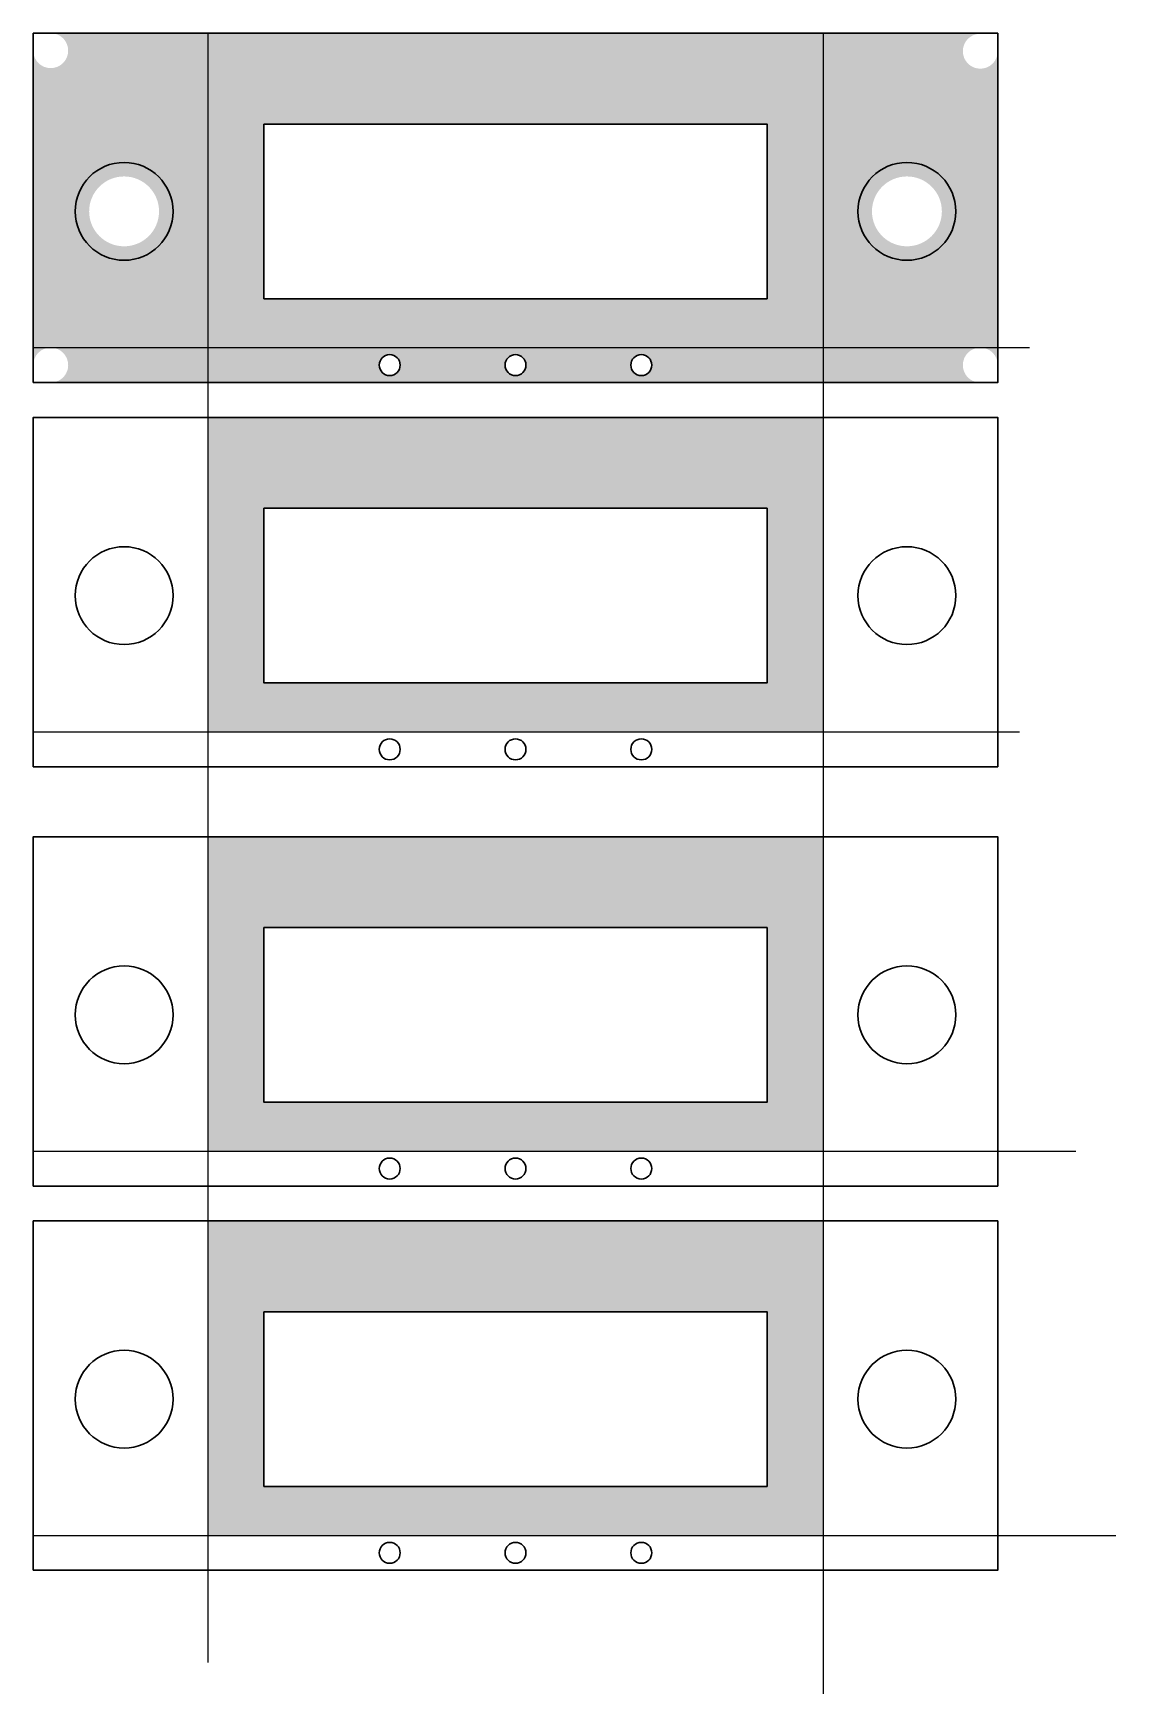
# Model space of a CAD drawing. Header units: inches. Extents: x 100 to 255, y 57 to 295.
import ezdxf

# ---------------------------------------------------------------- set-up
doc = ezdxf.new("R2010")
doc.units = ezdxf.units.IN
doc.header["$MEASUREMENT"] = 0
doc.layers.add('CSX', color=7, linetype='Continuous', lineweight=30)
pattern_1 = [(0, (0, 0), (0, 0.275), [0.2, -0.075]), (90, (0, 0), (-0.275, 2e-17), [0.2, -0.075])]

msp = doc.modelspace()

# ---------------------------------------------------------------- hatches: boundary and pattern name
h = msp.add_hatch()
h.set_pattern_fill('ANGLE', color=256)
h.set_pattern_definition(pattern_1)
h.paths.add_polyline_path([(238, 292.42, -1), (233, 292.42, -0.414214), (235.5, 294.92), (102.42, 295, -0.424153), (105, 292.5, -1), (100, 292.5), (100, 247.5, -1), (105, 247.5, -0.414214), (102.5, 245), (235.5, 245, -0.414214), (233, 247.5, -1), (238, 247.5)])
h.paths.add_polyline_path([(133, 282), (205, 282), (205, 257), (133, 257)], flags=16)
h.paths.add_polyline_path([(118, 269.5, -1), (108, 269.5, -1)], flags=16)
h.paths.add_polyline_path([(152.5, 247.5, -1), (149.5, 247.5, -1)], flags=16)
h.paths.add_polyline_path([(170.5, 247.5, -1), (167.5, 247.5, -1)], flags=16)
h.paths.add_polyline_path([(188.5, 247.5, -1), (185.5, 247.5, -1)], flags=16)
h.paths.add_polyline_path([(230, 269.5, -1), (220, 269.5, -1)], flags=16)
h = msp.add_hatch()
h.set_pattern_fill('ANGLE', color=256)
h.set_pattern_definition(pattern_1)
h.paths.add_polyline_path([(238, 292.42, -1), (233, 292.42, -0.414214), (235.5, 294.92), (102.42, 295, -0.424153), (105, 292.5, -1), (100, 292.5), (100, 247.5, -1), (105, 247.5, -0.414214), (102.5, 245), (235.5, 245, -0.414214), (233, 247.5, -1), (238, 247.5)])
h.paths.add_polyline_path([(133, 282), (205, 282), (205, 257), (133, 257)], flags=16)
h.paths.add_polyline_path([(120, 269.5, -1), (106, 269.5, -1)], flags=16)
h.paths.add_polyline_path([(152.5, 247.5, -1), (149.5, 247.5, -1)], flags=16)
h.paths.add_polyline_path([(170.5, 247.5, -1), (167.5, 247.5, -1)], flags=16)
h.paths.add_polyline_path([(188.5, 247.5, -1), (185.5, 247.5, -1)], flags=16)
h.paths.add_polyline_path([(232, 269.5, -1), (218, 269.5, -1)], flags=16)
h = msp.add_hatch()
h.set_pattern_fill('ANGLE', color=256)
h.set_pattern_definition(pattern_1)
h.paths.add_polyline_path([(238, 292.42, -1), (233, 292.42, -0.414214), (235.5, 294.92), (102.42, 295, -0.424153), (105, 292.5, -1), (100, 292.5), (100, 247.5, -1), (105, 247.5, -0.414214), (102.5, 245), (235.5, 245, -0.414214), (233, 247.5, -1), (238, 247.5)])
h.paths.add_polyline_path([(205, 282), (205, 257), (133, 257), (133, 282)], flags=16)
h.paths.add_polyline_path([(120, 269.5, -1), (106, 269.5, -1)], flags=16)
h.paths.add_polyline_path([(152.5, 247.5, -1), (149.5, 247.5, -1)], flags=16)
h.paths.add_polyline_path([(170.5, 247.5, -1), (167.5, 247.5, -1)], flags=16)
h.paths.add_polyline_path([(188.5, 247.5, -1), (185.5, 247.5, -1)], flags=16)
h.paths.add_polyline_path([(232, 269.5, -1), (218, 269.5, -1)], flags=16)
h = msp.add_hatch()
h.set_pattern_fill('ANGLE', color=256)
h.set_pattern_definition(pattern_1)
h.paths.add_polyline_path([(238, 292.42, -1), (233, 292.42, -0.414214), (235.5, 294.92), (102.42, 295, -0.424153), (105, 292.5, -1), (100, 292.5), (100, 247.5, -1), (105, 247.5, -0.414214), (102.5, 245), (235.5, 245, -0.414214), (233, 247.5, -1), (238, 247.5)])
h.paths.add_polyline_path([(205, 257), (133, 257), (133, 282), (205, 282)], flags=16)
h.paths.add_polyline_path([(218, 269.5, -1), (232, 269.5, -1)], flags=16)
h.paths.add_polyline_path([(188.5, 247.5, -1), (185.5, 247.5, -1)], flags=16)
h.paths.add_polyline_path([(170.5, 247.5, -1), (167.5, 247.5, -1)], flags=16)
h.paths.add_polyline_path([(152.5, 247.5, -1), (149.5, 247.5, -1)], flags=16)
h.paths.add_polyline_path([(106, 269.5, -1), (120, 269.5, -1)], flags=16)
h = msp.add_hatch()
h.set_pattern_fill('ANGLE', color=256)
h.set_pattern_definition(pattern_1)
h.paths.add_polyline_path([(238, 292.42, -1), (233, 292.42, -0.414214), (235.5, 294.92), (102.42, 295, -0.424153), (105, 292.5, -1), (100, 292.5), (100, 247.5, -1), (105, 247.5, -0.414214), (102.5, 245), (235.5, 245, -0.414214), (233, 247.5, -1), (238, 247.5)])
h.paths.add_polyline_path([(205, 282), (205, 257), (133, 257), (133, 282)], flags=16)
h.paths.add_polyline_path([(120, 269.5, -1), (106, 269.5, -1)], flags=16)
h.paths.add_polyline_path([(152.5, 247.5, -1), (149.5, 247.5, -1)], flags=16)
h.paths.add_polyline_path([(170.5, 247.5, -1), (167.5, 247.5, -1)], flags=16)
h.paths.add_polyline_path([(188.5, 247.5, -1), (185.5, 247.5, -1)], flags=16)
h.paths.add_polyline_path([(232, 269.5, -1), (218, 269.5, -1)], flags=16)
at = {"true_color": 0xcd2027}
h = msp.add_hatch(color=242, dxfattribs=at)
h.dxf.hatch_style = 1
h.paths.add_polyline_path([(213, 295), (125, 295), (125, 250), (213, 250)])
h.paths.add_polyline_path([(205, 282), (205, 257), (133, 257), (133, 282)], flags=16)
at = {"true_color": 0xf8d731}
h = msp.add_hatch(color=40, dxfattribs=at)
h.dxf.hatch_style = 1
h.paths.add_polyline_path([(213, 240), (125, 240), (125, 195), (213, 195)])
h.paths.add_polyline_path([(205, 227), (205, 202), (133, 202), (133, 227)], flags=16)
h = msp.add_hatch(color=3)
h.dxf.hatch_style = 1
h.paths.add_polyline_path([(213, 180), (125, 180), (125, 135), (213, 135)])
h.paths.add_polyline_path([(205, 167), (205, 142), (133, 142), (133, 167)], flags=16)
h = msp.add_hatch(color=5)
h.dxf.hatch_style = 1
h.paths.add_polyline_path([(213, 125), (125, 125), (125, 80), (213, 80)])
h.paths.add_polyline_path([(205, 112), (205, 87), (133, 87), (133, 112)], flags=16)

# ---------------------------------------------------------------- linework, layer by layer
for p, q in [((125, 295), (125, 61.82)), ((213, 295), (213, 57.32)), ((100, 250), (242.55, 250)), ((100, 195), (241.11, 195)), ((100, 135), (249.16, 135)), ((100, 80), (254.88, 80))]:
    msp.add_line(p, q)
at = {"layer": 'CSX'}
for points in [[(100, 245), (238, 245), (238, 295), (100, 295)], [(133, 282), (205, 282), (205, 257), (133, 257)], [(100, 190), (238, 190), (238, 240), (100, 240)], [(133, 227), (205, 227), (205, 202), (133, 202)], [(100, 130), (238, 130), (238, 180), (100, 180)], [(133, 167), (205, 167), (205, 142), (133, 142)], [(100, 75), (238, 75), (238, 125), (100, 125)], [(133, 112), (205, 112), (205, 87), (133, 87)]]:
    msp.add_lwpolyline(points, close=True, dxfattribs=at)
for centre, radius in [((113, 269.5), 7), ((225, 269.5), 7), ((151, 247.5), 1.5), ((169, 247.5), 1.5), ((187, 247.5), 1.5), ((113, 214.5), 7), ((225, 214.5), 7), ((151, 192.5), 1.5), ((169, 192.5), 1.5), ((187, 192.5), 1.5), ((113, 154.5), 7), ((225, 154.5), 7), ((151, 132.5), 1.5), ((169, 132.5), 1.5), ((187, 132.5), 1.5), ((113, 99.5), 7), ((225, 99.5), 7), ((151, 77.5), 1.5), ((169, 77.5), 1.5), ((187, 77.5), 1.5)]:
    msp.add_circle(centre, radius, dxfattribs=at)

doc.saveas('drawing.dxf')
